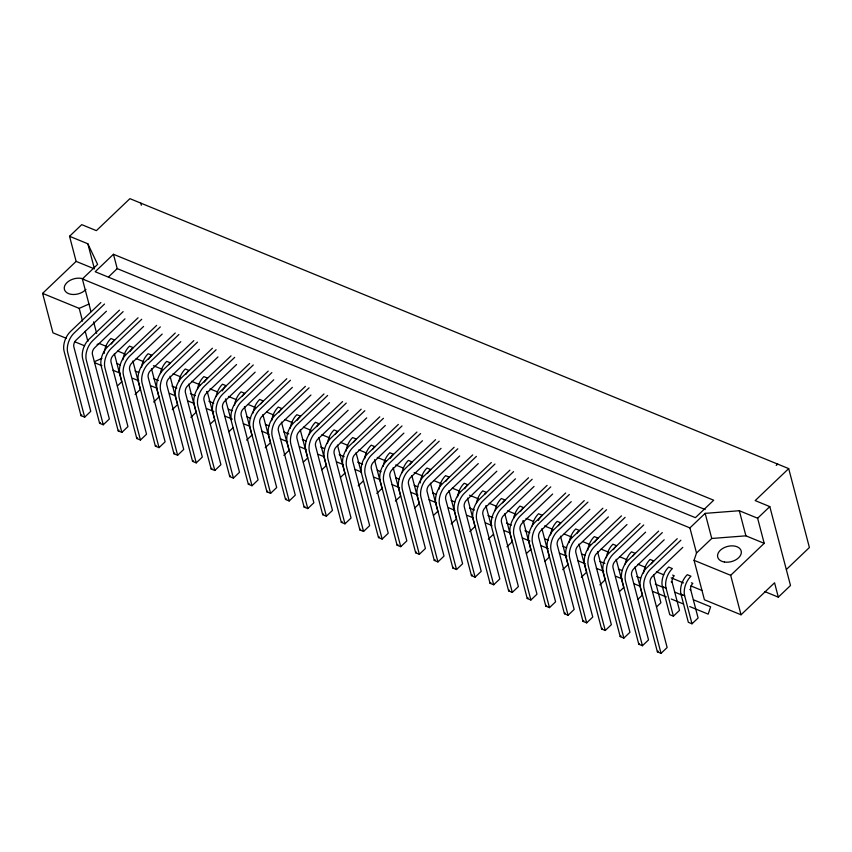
<?xml version="1.0" encoding="UTF-8"?>
<svg xmlns="http://www.w3.org/2000/svg" width="852" height="852" viewBox="0 0 852 852"><rect width="100%" height="100%" fill="white"/><g stroke="black" fill="none" stroke-linecap="round" stroke-linejoin="round"><path stroke-width="1.28" d="M741.027 614.782L704.423 599.787L694.071 560.328L696.51 553.012L711.75 538.475L745.905 535.833L764.201 543.331L730.675 575.324L741.027 614.782L774.553 582.789L778.313 597.145L790.507 585.505L769.803 506.599L755.17 500.593L788.696 468.611L129.909 198.654L96.372 230.647L81.739 224.64L69.544 236.281L76.126 261.383L94.434 268.881M66.371 338.329L52.952 332.834L42.6 293.376L76.126 261.383M90.962 311.694L82.367 278.945L97.607 264.408L87.841 243.778L69.544 236.281M113.465 254.279L95.168 271.724L695.402 517.675L713.699 500.23L113.465 254.279L117.225 268.625L705.158 509.539M108.566 276.889L117.225 268.625M100.877 302.535L70.386 331.62A14.569 8.445 -67.7 0 0 64.07 351.099L81.004 415.669L84.667 417.171L90.759 411.346L73.826 346.785A4.856 2.812 -67.7 0 1 75.934 340.289L106.415 311.214M104.53 304.036L74.049 333.121A14.569 8.445 -67.7 0 0 67.723 352.6L84.667 417.171M119.461 310.16L88.981 339.234A14.569 8.445 -67.7 0 0 82.665 358.724L99.599 423.284L103.262 424.786L109.354 418.971L92.421 354.4A4.856 2.812 -67.7 0 1 94.529 347.914L125.01 318.829M123.125 311.651L92.644 340.736A14.569 8.445 -67.7 0 0 86.318 360.215L103.262 424.786M138.056 317.775L107.576 346.849A14.569 8.445 -67.7 0 0 101.25 366.339L118.194 430.899L121.847 432.401L127.949 426.586L111.005 362.025A4.856 2.812 -67.7 0 1 113.114 355.529L143.594 326.444M141.72 319.276L111.239 348.351A14.569 8.445 -67.7 0 0 104.913 367.84L121.847 432.401M156.651 325.389L126.171 354.475A14.569 8.445 -67.7 0 0 119.844 373.953L136.789 438.524L140.442 440.026L146.544 434.211L129.6 369.64A4.856 2.812 -67.7 0 1 131.709 363.144L162.189 334.069M160.314 326.891L129.823 355.976A14.569 8.445 -67.7 0 0 123.508 375.455L140.442 440.026M81.004 415.669L81.771 414.935M117.374 385.956L121.729 381.803L114.36 353.687M175.246 333.015L144.765 362.089A14.569 8.445 -67.7 0 0 138.439 381.579L155.373 446.139L159.036 447.641L165.128 441.826L148.195 377.255A4.856 2.812 -67.7 0 1 150.303 370.769L180.784 341.684M178.899 334.506L148.418 363.591A14.569 8.445 -67.7 0 0 142.103 383.08L159.036 447.641M99.599 423.284L100.366 422.56M135.095 394.412L140.324 389.428L132.944 361.301A4.856 2.812 -67.7 0 1 132.88 360.971M193.83 340.63L163.35 369.715A14.569 8.445 -67.7 0 0 157.034 389.194L173.968 453.765L177.631 455.256L183.723 449.441L166.79 384.88A4.856 2.812 -67.7 0 1 168.898 378.384L199.379 349.299M197.494 342.131L167.013 371.206A14.569 8.445 -67.7 0 0 160.687 390.695L177.631 455.256M118.194 430.899L118.95 430.175M153.69 402.027L158.919 397.043L151.539 368.916A4.856 2.812 -67.7 0 1 151.464 368.586M212.425 348.244L181.945 377.329A14.569 8.445 -67.7 0 0 175.629 396.808L192.563 461.379L196.226 462.881L202.318 457.066L185.385 392.495A4.856 2.812 -67.7 0 1 187.483 385.999L217.974 356.924M216.088 349.746L185.608 378.831A14.569 8.445 -67.7 0 0 179.282 398.31L196.226 462.881M136.789 438.524L137.545 437.8M172.285 409.642L177.514 404.657L170.134 376.541A4.856 2.812 -67.7 0 1 170.059 376.201M231.02 355.87L200.54 384.944A14.569 8.445 -67.7 0 0 194.213 404.434L211.158 468.994L214.81 470.496L220.913 464.681L203.969 400.12A4.856 2.812 -67.7 0 1 206.077 393.624L236.558 364.539M234.683 357.371L204.203 386.446A14.569 8.445 -67.7 0 0 197.877 405.935L214.81 470.496M155.373 446.139L156.14 445.415M190.88 417.267L196.098 412.283L188.729 384.156M249.615 363.484L219.134 392.57A14.569 8.445 -67.7 0 0 212.808 412.048L229.752 476.619L233.405 478.11L239.508 472.296L222.564 407.735A4.856 2.812 -67.7 0 1 224.672 401.239L255.153 372.154M253.268 364.986L222.787 394.061A14.569 8.445 -67.7 0 0 216.472 413.55L233.405 478.11M173.968 453.765L174.735 453.03M210.337 424.051L214.693 419.898L207.313 391.771A4.856 2.812 -67.7 0 1 207.249 391.441M268.21 371.099L237.719 400.184A14.569 8.445 -67.7 0 0 231.403 419.674M271.863 372.601L241.382 401.686A14.569 8.445 -67.7 0 0 235.067 421.165L252 485.736L258.092 479.921L241.159 415.35A4.856 2.812 -67.7 0 1 243.267 408.853L273.748 379.779M192.563 461.379L193.329 460.655M228.932 431.666L233.288 427.512M286.794 378.725L256.314 407.799A14.569 8.445 -67.7 0 0 249.998 427.289L266.932 491.849L270.595 493.351L276.687 487.536L259.753 422.975A4.856 2.812 -67.7 0 1 261.862 416.479L292.342 387.394M290.457 380.226L259.977 409.301A14.569 8.445 -67.7 0 0 253.651 428.79L270.595 493.351M211.158 468.994L211.914 468.27M246.654 440.122L251.883 435.138L244.503 407.011A4.856 2.812 -67.7 0 1 244.428 406.681M305.389 386.339L274.908 415.425A14.569 8.445 -67.7 0 0 268.582 434.903L285.526 499.474L289.19 500.976L295.282 495.15L278.348 430.59A4.856 2.812 -67.7 0 1 280.446 424.094L310.937 395.019M309.052 387.841L278.572 416.926A14.569 8.445 -67.7 0 0 272.246 436.405L289.19 500.976M229.752 476.619L230.509 475.885M265.249 447.737L270.478 442.752L262.863 414.541M323.984 393.965L293.503 423.039A14.569 8.445 -67.7 0 0 287.177 442.529L304.121 507.089L307.774 508.591L313.877 502.776L296.933 438.205A4.856 2.812 -67.7 0 1 299.041 431.719L329.522 402.634M327.647 395.456L297.156 424.541A14.569 8.445 -67.7 0 0 290.841 444.03L307.774 508.591M252 485.736L248.337 484.234L249.103 483.51M283.844 455.362L289.062 450.367L281.458 422.155M342.579 401.58L312.098 430.654A14.569 8.445 -67.7 0 0 305.772 450.144L322.706 514.704L326.369 516.205L332.472 510.391L315.528 445.83A4.856 2.812 -67.7 0 1 317.636 439.334L348.117 410.249M346.231 403.081L315.751 432.156A14.569 8.445 -67.7 0 0 309.436 451.645L326.369 516.205M266.932 491.849L267.698 491.125M303.301 462.146L307.657 457.993L300.277 429.866M361.163 409.194L330.683 438.279A14.569 8.445 -67.7 0 0 324.367 457.758L341.301 522.329L344.964 523.831L351.056 518.016L334.122 453.445A4.856 2.812 -67.7 0 1 336.231 446.949L366.711 417.874M364.826 410.696L334.346 439.781A14.569 8.445 -67.7 0 0 328.02 459.26L344.964 523.831M285.526 499.474L286.283 498.739M321.896 469.761L326.252 465.607L318.872 437.491M379.758 416.82L349.277 445.894A14.569 8.445 -67.7 0 0 342.962 465.384L359.895 529.944L363.559 531.446L369.651 525.631L352.717 461.06A4.856 2.812 -67.7 0 1 354.815 454.574L385.306 425.489M383.421 418.311L352.941 447.396A14.569 8.445 -67.7 0 0 346.615 466.885L363.559 531.446M304.121 507.089L304.878 506.365M340.491 477.386L344.847 473.233L337.467 445.106M398.353 424.434L367.872 453.52A14.569 8.445 -67.7 0 0 361.546 472.998M402.016 425.936L371.536 455.011A14.569 8.445 -67.7 0 0 365.21 474.5L382.143 539.06L388.246 533.245L371.302 468.685A4.856 2.812 -67.7 0 1 373.41 462.189L403.891 433.104M322.706 514.704L323.472 513.98M358.213 485.832L363.431 480.847M416.947 432.049L386.467 461.134A14.569 8.445 -67.7 0 0 380.141 480.624L397.085 545.184L400.738 546.686L406.841 540.871L389.897 476.3A4.856 2.812 -67.7 0 1 392.005 469.803L422.485 440.729M420.6 433.551L390.12 462.636A14.569 8.445 -67.7 0 0 383.805 482.115L400.738 546.686M341.301 522.329L342.067 521.605M376.808 493.446L382.026 488.462L374.656 460.346A4.856 2.812 -67.7 0 1 374.529 459.643M435.542 439.675L405.051 468.749A14.569 8.445 -67.7 0 0 398.736 488.239L415.669 552.799L419.333 554.301L425.425 548.486L408.491 483.925A4.856 2.812 -67.7 0 1 410.6 477.429L441.08 448.344M439.195 441.176L408.715 470.251A14.569 8.445 -67.7 0 0 402.4 489.74L419.333 554.301M359.895 529.944L360.662 529.22M395.392 501.072L400.621 496.088L393.241 467.961A4.856 2.812 -67.7 0 1 393.177 467.631M454.127 447.289L423.646 476.375A14.569 8.445 -67.7 0 0 417.331 495.853L434.264 560.424L437.928 561.926L444.02 556.1L427.086 491.54A4.856 2.812 -67.7 0 1 429.195 485.044L459.675 455.969M457.79 448.791L427.31 477.865A14.569 8.445 -67.7 0 0 420.984 497.355L437.928 561.926M382.143 539.06L378.49 537.569L379.247 536.835M414.86 507.856L419.216 503.702L411.835 475.576M472.722 454.904L442.241 483.989A14.569 8.445 -67.7 0 0 435.915 503.479L452.859 568.039L456.523 569.541L462.615 563.726L445.681 499.155A4.856 2.812 -67.7 0 1 447.779 492.658L478.27 463.584M476.385 456.406L445.905 485.491A14.569 8.445 -67.7 0 0 439.579 504.97L456.523 569.541M397.085 545.184L397.841 544.46M433.455 515.471L437.811 511.317L430.43 483.201M491.316 462.529L460.836 491.604A14.569 8.445 -67.7 0 0 454.51 511.093L471.454 575.654L475.107 577.155L481.21 571.341L464.265 506.78A4.856 2.812 -67.7 0 1 466.374 500.284L496.854 471.199M494.98 464.031L464.489 493.106A14.569 8.445 -67.7 0 0 458.174 512.595L475.107 577.155M415.669 552.799L416.436 552.075M451.177 523.927L456.395 518.943L449.025 490.816A4.856 2.812 -67.7 0 1 448.951 490.486M509.911 470.144L479.431 499.229A14.569 8.445 -67.7 0 0 473.105 518.708L490.038 583.279L493.702 584.781L499.804 578.955L482.86 514.395A4.856 2.812 -67.7 0 1 484.969 507.898L515.449 478.824M513.564 471.646L483.084 500.731A14.569 8.445 -67.7 0 0 476.769 520.21L493.702 584.781M434.264 560.424L435.031 559.689M469.772 531.542L474.99 526.557L467.61 498.441A4.856 2.812 -67.7 0 1 467.546 498.1M528.506 477.77L498.015 506.844A14.569 8.445 -67.7 0 0 491.7 526.334M532.159 479.261L501.679 508.346A14.569 8.445 -67.7 0 0 495.353 527.835L512.297 592.396L518.389 586.581L501.455 522.01A4.856 2.812 -67.7 0 1 503.564 515.524L534.044 486.439M452.859 568.039L453.615 567.315M488.356 539.167L493.585 534.172M547.091 485.384L516.61 514.459A14.569 8.445 -67.7 0 0 510.295 533.948L527.228 598.519L530.892 600.01L536.984 594.195L520.05 529.635A4.856 2.812 -67.7 0 1 522.159 523.139L552.639 494.053M550.754 486.886L520.274 515.961A14.569 8.445 -67.7 0 0 513.948 535.45L530.892 600.01M471.454 575.654L472.21 574.93M506.951 546.782L512.18 541.797L504.799 513.671M565.685 492.999L535.205 522.084A14.569 8.445 -67.7 0 0 528.879 541.563L545.823 606.134L549.476 607.636L555.579 601.821L538.634 537.25A4.856 2.812 -67.7 0 1 540.743 530.753L571.223 501.679M569.349 494.501L538.869 523.586A14.569 8.445 -67.7 0 0 532.543 543.065L549.476 607.636M490.038 583.279L490.805 582.555M526.419 553.566L530.775 549.412L523.394 521.296A4.856 2.812 -67.7 0 1 523.32 520.955M584.28 500.625L553.8 529.699A14.569 8.445 -67.7 0 0 547.474 549.189L564.418 613.749L568.071 615.25L574.173 609.436L557.229 544.875A4.856 2.812 -67.7 0 1 559.338 538.379L589.818 509.294M587.944 502.116L557.453 531.201A14.569 8.445 -67.7 0 0 551.137 550.69L568.071 615.25M512.297 592.396L508.633 590.894L509.4 590.17M545.003 561.191L549.359 557.038L541.989 528.911A4.856 2.812 -67.7 0 1 541.915 528.581M602.875 508.239L572.395 537.324A14.569 8.445 -67.7 0 0 566.069 556.803L583.002 621.374L586.666 622.865L592.758 617.05L575.824 552.49A4.856 2.812 -67.7 0 1 577.933 545.994L608.413 516.908M606.528 509.741L576.048 538.815A14.569 8.445 -67.7 0 0 569.732 558.305L586.666 622.865M527.228 598.519L527.995 597.784M562.725 569.637L567.954 564.652L560.573 536.526A4.856 2.812 -67.7 0 1 560.509 536.196M621.459 515.854L590.979 544.939A14.569 8.445 -67.7 0 0 584.664 564.429L601.597 628.989L605.261 630.491L611.353 624.676L594.419 560.105A4.856 2.812 -67.7 0 1 596.528 553.608L627.008 524.534M625.123 517.356L594.643 546.441A14.569 8.445 -67.7 0 0 588.317 565.92L605.261 630.491M545.823 606.134L546.579 605.41M581.32 577.251L586.549 572.267L578.945 544.055M640.054 523.479L609.574 552.554A14.569 8.445 -67.7 0 0 603.259 572.043L620.192 636.604L623.856 638.105L629.947 632.291L613.014 567.73A4.856 2.812 -67.7 0 1 615.112 561.234L645.603 532.149M643.718 524.981L613.238 554.056A14.569 8.445 -67.7 0 0 606.912 573.545L623.856 638.105M564.418 613.749L565.174 613.025M599.914 584.877L605.144 579.892L597.529 551.67M658.649 531.094L628.169 560.179A14.569 8.445 -67.7 0 0 621.843 579.658L638.787 644.229L642.44 645.731L648.542 639.905L631.598 575.345A4.856 2.812 -67.7 0 1 633.707 568.848L664.187 539.774M662.313 532.596L631.833 561.681A14.569 8.445 -67.7 0 0 625.506 581.16L642.44 645.731M583.002 621.374L583.769 620.639M619.383 591.661L623.728 587.507L616.124 559.295M677.244 538.709L646.764 567.794A14.569 8.445 -67.7 0 0 640.438 587.284L657.382 651.844L661.035 653.346L667.137 647.531L650.193 582.96A4.856 2.812 -67.7 0 1 652.302 576.463L682.782 547.389M696.51 553.012L689.918 527.899L705.158 513.362L739.312 510.731L757.62 518.229L764.201 543.331M680.897 540.211L650.417 569.296A14.569 8.445 -67.7 0 0 644.101 588.775L661.035 653.346M601.597 628.989L602.364 628.265M637.967 599.275L642.323 595.122L634.942 567.006M620.192 636.604L620.959 635.88M656.562 606.901L660.918 602.747L653.537 574.621M757.62 518.229L769.803 506.599M638.787 644.229L639.543 643.494M673.41 616.177L666.04 588.061A14.569 8.445 -67.7 0 1 672.356 568.572L668.703 567.07A14.569 8.445 -67.7 0 0 662.377 586.559L669.757 614.675L673.41 616.177L679.513 610.362L672.132 582.246A4.856 2.812 -67.7 0 1 674.241 575.75L672.643 575.089M657.382 651.844L658.138 651.12M692.005 623.802L684.625 595.676A14.569 8.445 -67.7 0 1 690.951 576.197L687.287 574.695A14.569 8.445 -67.7 0 0 680.972 594.174L688.341 622.301L692.005 623.802L698.107 617.988L690.727 589.861A4.856 2.812 -67.7 0 1 692.836 583.364L691.462 582.8M786.407 569.456L809.4 547.516L788.696 468.611M776.193 465.426L777.716 464.106M42.6 293.376L79.204 308.371L88.959 304.058M97.139 344.474L99.311 343.516L106.681 346.54M94.402 361.695L101.984 358.341M82.367 278.945L689.918 527.899M694.071 560.328L730.675 575.324M764.776 591.597L778.313 597.145M117.757 351.067L125.137 354.091M136.203 358.628L143.583 361.653M153.424 365.689L162.029 369.214M173.094 373.751L180.475 376.776M191.551 381.313L200.156 384.838M209.997 388.863L217.377 391.888M228.442 396.425L235.823 399.45M248.124 404.487L255.504 407.512M266.57 412.048L273.95 415.073M285.015 419.61L292.396 422.635M303.461 427.171L310.842 430.196M321.918 434.733L329.287 437.758M340.363 442.284L347.744 445.308M358.809 449.845L366.19 452.87M377.255 457.407L385.86 460.932M395.701 464.968L403.081 467.993M414.157 472.53L422.762 476.055M433.828 480.592L441.208 483.616M452.274 488.153L459.654 491.167M469.495 495.204L478.11 498.729M489.176 503.266L496.556 506.29M507.622 510.827L516.227 514.352M526.067 518.389L533.448 521.413M544.513 525.95L553.129 529.475M564.194 534.012L571.575 537.037M582.64 541.563L590.021 544.588M601.097 549.125L608.466 552.149M619.542 556.686L626.923 559.711M637.988 564.248L645.369 567.272M656.434 571.809L663.814 574.834M671.195 577.858L683.496 582.896M690.876 585.92L701.942 590.457M206.631 391.494L207.313 391.771M225.45 399.205L248.337 484.234M485.981 505.96L508.633 590.894M522.702 521.009L523.394 521.296M671.216 581.863L672.132 582.246M689.811 589.488L690.727 589.861M74.912 341.833L84.667 345.827M662.377 586.559L666.04 588.061M680.972 594.174L684.625 595.676M116.596 363.399L120.292 364.912M135.053 370.961L138.738 372.473M153.498 378.522L158.419 380.535M171.944 386.084L176.865 388.097M190.39 393.645L195.31 395.658M208.836 401.196L213.756 403.22M228.517 409.269L232.202 410.77M246.963 416.82L250.658 418.332M265.409 424.381L269.104 425.893M283.865 431.943L288.785 433.956M302.311 439.504L305.996 441.017M320.757 447.066L324.442 448.578M339.202 454.617L344.123 456.64M357.648 462.178L362.569 464.191M377.329 470.24L381.025 471.752M395.775 477.802L399.471 479.314M414.232 485.363L417.917 486.875M432.678 492.925L436.362 494.437M451.123 500.475L454.808 501.988M469.569 508.037L474.489 510.06M488.015 515.598L492.935 517.611M506.471 523.16L511.381 525.173M524.917 530.721L529.837 532.734M544.588 538.784L548.283 540.296M563.044 546.345L566.729 547.857M581.49 553.896L585.175 555.408M599.936 561.457L604.856 563.47M618.382 569.019L622.077 570.531M636.827 576.58L640.523 578.093M655.284 584.142L663.889 587.667M674.954 592.204L682.335 595.228M693.411 599.765L710.621 606.816L708.182 614.132L689.737 606.571M94.54 362.675L101.921 365.7M112.986 370.237L120.366 373.261M132.667 378.299L138.812 380.823M151.113 385.86L157.258 388.384M169.559 393.422L175.704 395.935M188.004 400.972L194.149 403.497M206.45 408.534L213.831 411.559M224.896 416.095L232.276 419.12M243.342 423.657L249.498 426.17M261.788 431.208L269.168 434.232M280.233 438.769L287.614 441.794M299.915 446.831L306.06 449.355M318.36 454.393L324.505 456.906M336.806 461.954L342.951 464.468M355.252 469.505L361.397 472.029M373.698 477.067L379.843 479.591M392.144 484.628L399.524 487.653M410.589 492.19L417.97 495.204M429.035 499.741L436.416 502.765M448.716 507.803L454.861 510.327M467.162 515.364L473.307 517.888M485.608 522.926L491.753 525.439M504.054 530.487L510.199 533.001M522.5 538.038L529.869 541.063M540.945 545.599L548.326 548.624M559.391 553.161L566.772 556.186M577.837 560.712L585.217 563.736M596.283 568.273L603.663 571.298M615.953 576.335L622.109 578.859M634.399 583.897L640.555 586.421M652.845 591.458L666.381 596.996M671.291 599.009L683.592 604.057M739.312 510.731L745.905 535.833M705.158 513.362L711.75 538.475M356.061 452.721L378.49 537.569M87.841 243.778L94.103 267.635M93.635 321.875L96.638 333.334M79.204 308.371L82.537 321.097M85.211 331.279L87.884 341.46M140.889 203.159L141.294 205.268M111.41 343.984A14.569 8.445 -67.7 0 1 114.583 340.012L110.92 338.51A14.569 8.445 -67.7 0 0 104.2 353.431M130.005 351.599A14.569 8.445 -67.7 0 1 133.168 347.637L129.515 346.136A14.569 8.445 -67.7 0 0 122.912 359.704M148.599 359.214A14.569 8.445 -67.7 0 1 151.762 355.252L148.11 353.75A14.569 8.445 -67.7 0 0 141.507 367.318M168.739 364.635A14.569 8.445 -67.7 0 1 170.357 362.867L166.694 361.365A14.569 8.445 -67.7 0 0 160.325 373.549M185.779 374.454A14.569 8.445 -67.7 0 1 188.952 370.492L185.289 368.991A14.569 8.445 -67.7 0 0 178.92 381.163M204.374 382.069A14.569 8.445 -67.7 0 1 207.547 378.107L203.884 376.605A14.569 8.445 -67.7 0 0 197.504 388.778M225.908 399.396A4.856 2.812 -67.7 0 1 225.833 399.055M222.255 390.93A14.569 8.445 -67.7 0 1 226.131 385.722L222.478 384.231A14.569 8.445 -67.7 0 0 216.099 396.404M242.319 396.159A14.569 8.445 -67.7 0 1 244.726 393.347L241.073 391.845A14.569 8.445 -67.7 0 0 234.47 405.414M260.914 403.784A14.569 8.445 -67.7 0 1 263.321 400.962L259.658 399.46A14.569 8.445 -67.7 0 0 253.065 413.028M278.742 412.549A14.569 8.445 -67.7 0 1 281.916 408.577L278.253 407.086A14.569 8.445 -67.7 0 0 271.66 420.654M297.337 420.164A14.569 8.445 -67.7 0 1 300.511 416.202L296.847 414.7A14.569 8.445 -67.7 0 0 290.244 428.268M316.688 426.639A14.569 8.445 -67.7 0 1 319.095 423.817L315.442 422.315A14.569 8.445 -67.7 0 0 309.063 434.499M335.283 434.254A14.569 8.445 -67.7 0 1 337.69 431.442L334.027 429.94A14.569 8.445 -67.7 0 0 327.434 443.509M353.878 441.868A14.569 8.445 -67.7 0 1 356.285 439.057L352.622 437.555A14.569 8.445 -67.7 0 0 346.029 451.123M372.473 449.494A14.569 8.445 -67.7 0 1 374.88 446.672L371.216 445.17A14.569 8.445 -67.7 0 0 364.624 458.738M390.301 458.259A14.569 8.445 -67.7 0 1 393.464 454.297L389.811 452.795A14.569 8.445 -67.7 0 0 383.208 466.363M409.652 464.723A14.569 8.445 -67.7 0 1 412.059 461.912L408.406 460.41A14.569 8.445 -67.7 0 0 402.027 472.583M427.491 473.499A14.569 8.445 -67.7 0 1 430.654 469.527L426.99 468.036A14.569 8.445 -67.7 0 0 420.27 482.946M446.075 481.114A14.569 8.445 -67.7 0 1 449.249 477.152L445.585 475.65A14.569 8.445 -67.7 0 0 438.993 489.218M464.67 488.739A14.569 8.445 -67.7 0 1 467.844 484.767L464.18 483.265A14.569 8.445 -67.7 0 0 457.588 496.833M576.985 533.299A14.569 8.445 -67.7 0 1 579.392 530.476L575.739 528.986A14.569 8.445 -67.7 0 0 569.136 542.543M502.616 502.818A14.569 8.445 -67.7 0 1 505.023 500.007L501.359 498.505A14.569 8.445 -67.7 0 0 494.991 510.678M486.204 506.056A4.856 2.812 -67.7 0 1 486.13 505.726M484.82 494.149A14.569 8.445 -67.7 0 1 486.428 492.381L482.775 490.89A14.569 8.445 -67.7 0 0 476.396 503.063M594.824 542.064A14.569 8.445 -67.7 0 1 597.987 538.102L594.323 536.6A14.569 8.445 -67.7 0 0 587.731 550.168M613.408 549.689A14.569 8.445 -67.7 0 1 616.582 545.717L612.918 544.215A14.569 8.445 -67.7 0 0 606.326 557.783M558.39 525.673A14.569 8.445 -67.7 0 1 560.797 522.862L557.144 521.36A14.569 8.445 -67.7 0 0 550.541 534.928M538.326 520.455A14.569 8.445 -67.7 0 1 542.213 515.247L538.549 513.745A14.569 8.445 -67.7 0 0 532.17 525.918M520.444 511.594A14.569 8.445 -67.7 0 1 523.618 507.622L519.954 506.12A14.569 8.445 -67.7 0 0 513.586 518.304M632.77 556.154A14.569 8.445 -67.7 0 1 635.177 553.331L631.513 551.84A14.569 8.445 -67.7 0 0 625.134 564.013M651.354 563.768A14.569 8.445 -67.7 0 1 653.761 560.957L650.108 559.455A14.569 8.445 -67.7 0 0 643.505 573.023M85.935 289.414A12.141 7.838 -14.7 0 1 69.087 293.812A12.141 7.838 -14.7 0 1 66.765 282.8A12.141 7.838 -14.7 0 1 83.762 279.062M724.456 562.032A12.141 7.838 -14.7 0 0 741.304 551.542A12.141 7.838 -14.7 0 0 722.581 548.528A12.141 7.838 -14.7 0 0 724.456 562.032"/></g></svg>
